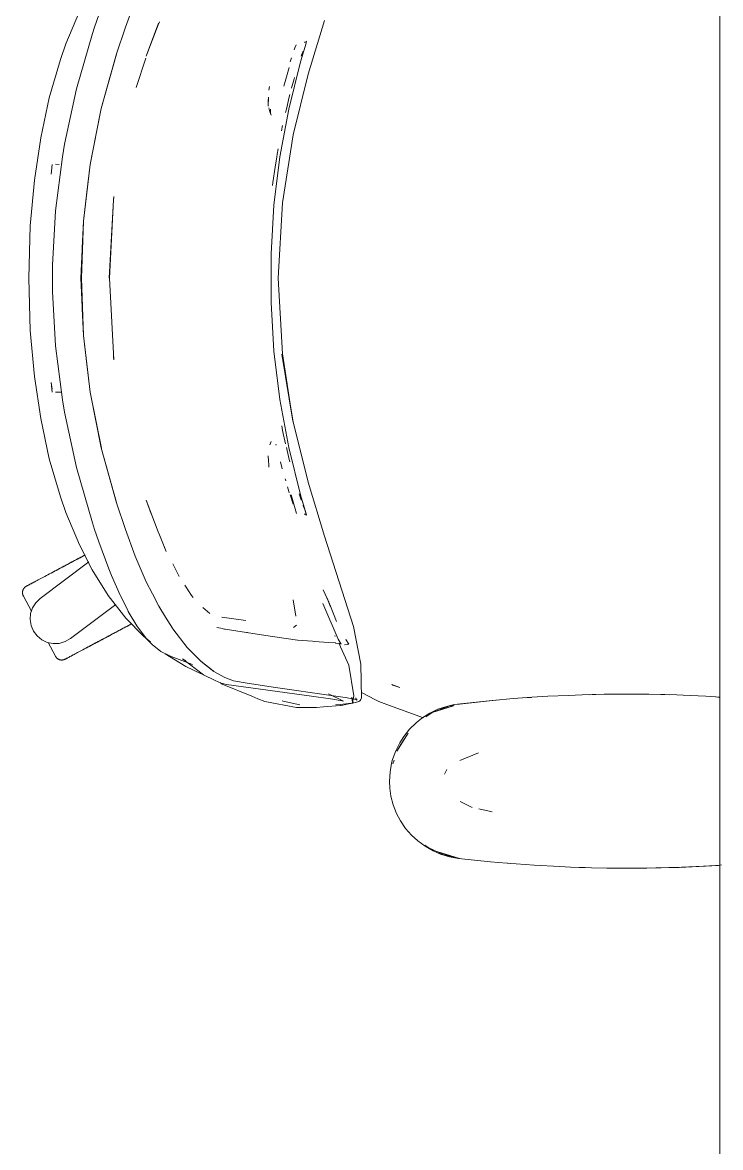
# Model space of a CAD drawing. Header units: millimetres. Extents: x 155927 to 326028, y -36033 to 97293.
# Drawn here: x 221543 to 221932, y 9936 to 10562 of the extents above; entities that cross this region are included whole.
import ezdxf

# ---------------------------------------------------------------- set-up
doc = ezdxf.new("R2010")
doc.units = ezdxf.units.MM
doc.header["$MEASUREMENT"] = 0
doc.layers.add('G-IMPT', color=8, linetype='CONTINUOUS', lineweight=9)
doc.layers.add('I-FURN', color=8, linetype='CONTINUOUS', lineweight=9)

msp = doc.modelspace()

# ---------------------------------------------------------------- linework, layer by layer
at = {"layer": 'G-IMPT'}
for p, q in [((221605.75, 10574.77), (221600.3, 10559.89)), ((221567.2, 10550.49), (221574.72, 10568.47)), ((221585.59, 10566.78), (221583.18, 10559.85)), ((221581.99, 10556.25), (221583.18, 10559.85)), ((221595.29, 10544.98), (221600.3, 10559.89)), ((221611.89, 10543.64), (221618.7, 10562.05)), ((221611.89, 10543.64), (221618.6, 10561.09)), ((221618.6, 10561.09), (221619.26, 10562.81)), ((221711.19, 10563.58), (221702, 10533.61)), ((221573.05, 10525.42), (221581.99, 10556.25)), ((221564.12, 10541.76), (221567.2, 10550.49)), ((221694.65, 10548.31), (221694.28, 10547.3)), ((221694.65, 10548.31), (221695.26, 10549.97)), ((221697.78, 10540.56), (221700.85, 10550.99)), ((221699.95, 10551.24), (221700.57, 10551.63)), ((221699.95, 10551.24), (221700.17, 10551.39)), ((221700.92, 10551.26), (221700.85, 10550.99)), ((221700.99, 10551.55), (221700.92, 10551.26)), ((221700.96, 10552.01), (221701.04, 10551.78)), ((221701.04, 10551.78), (221700.99, 10551.55)), ((221564.12, 10541.76), (221557.95, 10520.52)), ((221586.9, 10514.48), (221595.29, 10544.98)), ((221586.9, 10514.48), (221595.33, 10544.89)), ((221591.56, 10531.73), (221595.33, 10544.89)), ((221606.35, 10526.17), (221611.61, 10542.65)), ((221691.94, 10540.55), (221692.66, 10542.77)), ((221698.94, 10545.76), (221698.19, 10543.66)), ((221698.94, 10545.76), (221699.18, 10546.42)), ((221691.49, 10537.46), (221688.56, 10526.99)), ((221691.23, 10514.24), (221697.78, 10540.56)), ((221591.56, 10531.73), (221586.9, 10514.48)), ((221606.35, 10526.17), (221607.43, 10529.6)), ((221693.08, 10527.14), (221694.19, 10531.13)), ((221693.69, 10499.92), (221702, 10533.61)), ((221694.19, 10531.13), (221694.4, 10531.82)), ((221573.05, 10525.42), (221566.38, 10494.63)), ((221680.2, 10524.74), (221680.42, 10526.84)), ((221691.46, 10520.98), (221691.8, 10522.27)), ((221692.76, 10526), (221692.72, 10525.82)), ((221693.08, 10527.14), (221692.76, 10526)), ((221557.95, 10520.52), (221553.14, 10498.15)), ((221679.8, 10515.89), (221679.89, 10520.95)), ((221679.8, 10515.89), (221679.81, 10518.67)), ((221679.89, 10520.95), (221679.81, 10518.67)), ((221691.46, 10520.98), (221689.91, 10514.23)), ((221586.9, 10514.48), (221580.73, 10483.35)), ((221586.9, 10514.48), (221580.73, 10483.43)), ((221586.9, 10514.48), (221583.83, 10499.46)), ((221680.66, 10512.78), (221680.05, 10514.94)), ((221681.34, 10510.83), (221680.66, 10512.78)), ((221681.13, 10511.88), (221681.09, 10514.19)), ((221681.09, 10514.17), (221681.09, 10514.19)), ((221681.13, 10511.88), (221681.34, 10510.83)), ((221691.23, 10514.24), (221686.3, 10487.57)), ((221689.45, 10512.25), (221689.91, 10514.23)), ((221687.25, 10502.2), (221687.79, 10505.02)), ((221553.14, 10498.15), (221549.64, 10474.73)), ((221580.73, 10483.35), (221583.83, 10499.46)), ((221693.69, 10499.92), (221687.7, 10462.01)), ((221565.2, 10487.71), (221566.38, 10494.63)), ((221685.33, 10492.1), (221684.77, 10489.2)), ((221561.38, 10457.54), (221565.2, 10487.71)), ((221686.3, 10487.57), (221683, 10460.65)), ((221683.67, 10481.94), (221684.53, 10487.57)), ((221684.53, 10487.57), (221684.77, 10489.2)), ((221559.55, 10483.44), (221558.9, 10478.02)), ((221563.4, 10483.39), (221561.31, 10483.47)), ((221561.31, 10483.47), (221561.42, 10483.47)), ((221576.91, 10451.84), (221580.73, 10483.43)), ((221576.95, 10451.8), (221580.73, 10483.35)), ((221580.73, 10483.35), (221578.79, 10467.88)), ((221683.67, 10481.94), (221682.38, 10473.42)), ((221549.64, 10474.73), (221547.38, 10449.16)), ((221682.38, 10473.42), (221682.2, 10471.76)), ((221576.95, 10451.8), (221578.79, 10467.88)), ((221591.34, 10420.02), (221593.67, 10463.75)), ((221591.4, 10420.02), (221593.67, 10463.75)), ((221593.67, 10463.75), (221593.93, 10465.53)), ((221593.67, 10463.75), (221593.91, 10465.05)), ((221593.95, 10465.3), (221593.91, 10465.05)), ((221681.35, 10433.58), (221683, 10460.65)), ((221687.7, 10462.01), (221685.34, 10420.02)), ((221559.77, 10427.33), (221561.38, 10457.54)), ((221547.38, 10449.16), (221546.53, 10420.02)), ((221576.91, 10451.84), (221575.57, 10420.02)), ((221576.95, 10451.8), (221575.8, 10420.02)), ((221576.27, 10436.91), (221576.95, 10451.8)), ((221576.27, 10436.91), (221575.8, 10420.02)), ((221681.35, 10433.58), (221681.35, 10406.46)), ((221559.77, 10427.33), (221559.67, 10420.02)), ((221546.53, 10420.02), (221547.38, 10390.88)), ((221559.77, 10412.71), (221559.67, 10420.02)), ((221575.57, 10420.02), (221576.91, 10388.21)), ((221576.95, 10388.25), (221575.8, 10420.02)), ((221576.27, 10403.14), (221575.8, 10420.02)), ((221591.4, 10420.02), (221593.9, 10374.68)), ((221687.7, 10378.04), (221685.34, 10420.02)), ((221559.77, 10412.71), (221561.38, 10382.51)), ((221576.95, 10388.25), (221576.27, 10403.14)), ((221681.35, 10406.46), (221683, 10379.39)), ((221547.38, 10390.88), (221549.64, 10365.31)), ((221576.91, 10388.21), (221580.73, 10356.61)), ((221578.79, 10372.17), (221576.95, 10388.25)), ((221576.95, 10388.25), (221580.73, 10356.69)), ((221561.38, 10382.51), (221565.2, 10352.34)), ((221686.3, 10352.47), (221683, 10379.39)), ((221578.79, 10372.17), (221580.73, 10356.69)), ((221593.9, 10374.68), (221593.67, 10376.29)), ((221593.67, 10376.29), (221593.91, 10374.99)), ((221593.95, 10374.74), (221593.91, 10374.99)), ((221693.69, 10340.12), (221687.43, 10377.86)), ((221687.43, 10377.86), (221693.43, 10340.5)), ((221687.7, 10378.04), (221693.43, 10340.5)), ((221549.64, 10365.31), (221553.14, 10341.89)), ((221559.55, 10356.61), (221558.9, 10362.02)), ((221559.47, 10358.25), (221558.9, 10362.02)), ((221561.31, 10356.58), (221563.4, 10356.65)), ((221561.31, 10356.58), (221561.42, 10356.58)), ((221564.64, 10356.7), (221563.4, 10356.65)), ((221580.73, 10356.69), (221583.83, 10340.59)), ((221580.73, 10356.69), (221586.95, 10325.45)), ((221586.95, 10325.45), (221580.73, 10356.61)), ((221565.2, 10352.34), (221566.38, 10345.42)), ((221691.23, 10325.8), (221686.3, 10352.47)), ((221557.95, 10319.53), (221553.14, 10341.89)), ((221566.38, 10345.42), (221573.05, 10314.63)), ((221586.9, 10325.56), (221583.83, 10340.59)), ((221687.28, 10337.85), (221687.75, 10335.22)), ((221687.75, 10335.22), (221689.45, 10327.8)), ((221702, 10306.44), (221693.69, 10340.12)), ((221681.34, 10329.21), (221680.66, 10327.26)), ((221681.34, 10329.21), (221681.13, 10328.16)), ((221591.56, 10308.32), (221586.9, 10325.56)), ((221586.9, 10325.56), (221595.33, 10295.16)), ((221586.9, 10325.56), (221595.29, 10295.07)), ((221684.01, 10327.61), (221684.15, 10327.2)), ((221689.91, 10325.82), (221691.46, 10319.07)), ((221691.23, 10325.8), (221697.78, 10299.48)), ((221564.12, 10298.29), (221557.95, 10319.53)), ((221679.8, 10321.12), (221679.81, 10320.42)), ((221679.91, 10319.05), (221679.81, 10320.42)), ((221679.91, 10319.05), (221680.18, 10315.34)), ((221687.6, 10313.99), (221686.61, 10317.85)), ((221687.6, 10313.99), (221687.21, 10315.51)), ((221691.46, 10319.07), (221691.8, 10317.79)), ((221581.99, 10283.8), (221573.05, 10314.63)), ((221680.18, 10315.34), (221680.22, 10314.86)), ((221591.56, 10308.32), (221595.33, 10295.16)), ((221689.52, 10307.2), (221689.18, 10308.32)), ((221691.29, 10301.41), (221690.51, 10303.9)), ((221702, 10306.44), (221711.19, 10276.46)), ((221567.2, 10289.55), (221564.12, 10298.29)), ((221691.54, 10300.63), (221691.29, 10301.41)), ((221692.69, 10297.19), (221691.92, 10299.49)), ((221692.58, 10299.49), (221695.62, 10289.06)), ((221692.69, 10297.19), (221692.94, 10296.47)), ((221697.15, 10299.49), (221697, 10299.95)), ((221697.15, 10299.49), (221697.88, 10297.26)), ((221697.78, 10299.48), (221701.04, 10288.26)), ((221697.78, 10299.48), (221700.84, 10288.95)), ((221697.78, 10299.48), (221700.89, 10288.66)), ((221698.17, 10296.46), (221697.88, 10297.26)), ((221600.3, 10280.15), (221595.29, 10295.07)), ((221611.89, 10296.41), (221614.61, 10288.97)), ((221611.89, 10296.41), (221618.6, 10278.96)), ((221693.71, 10294.31), (221692.94, 10296.47)), ((221699.15, 10293.71), (221699.5, 10292.74)), ((221699.5, 10292.74), (221699.9, 10291.67)), ((221567.2, 10289.55), (221574.72, 10271.58)), ((221699.95, 10288.8), (221700.57, 10288.42)), ((221699.95, 10288.8), (221700.17, 10288.66)), ((221700.84, 10288.95), (221700.89, 10288.66)), ((221701.04, 10288.26), (221700.91, 10288.02)), ((221581.99, 10283.8), (221583.18, 10280.19)), ((221585.53, 10273.37), (221583.18, 10280.19)), ((221600.3, 10280.15), (221605.75, 10265.27)), ((221618.6, 10278.96), (221619.26, 10277.23)), ((221574.72, 10271.58), (221581.81, 10257.8)), ((221585.53, 10273.37), (221591.13, 10258.3)), ((221619.26, 10277.23), (221622.99, 10267.91)), ((221711.19, 10276.46), (221727.18, 10226.22)), ((221622.99, 10267.91), (221621.99, 10270.15)), ((221605.75, 10265.27), (221611.93, 10251.04)), ((221630.16, 10254.07), (221626.62, 10261.04)), ((221581.81, 10257.8), (221590.78, 10243.51)), ((221592.61, 10254.62), (221591.13, 10258.3)), ((221597.38, 10243.66), (221592.61, 10254.62)), ((221615.32, 10244.32), (221611.93, 10251.04)), ((221633.69, 10248.59), (221633.3, 10249.17)), ((221637.18, 10243.46), (221633.69, 10248.59)), ((221590.78, 10243.51), (221600.59, 10230.9)), ((221597.38, 10243.66), (221597.6, 10243.22)), ((221601.6, 10235.21), (221597.6, 10243.22)), ((221615.32, 10244.32), (221618.89, 10237.53)), ((221637.18, 10243.46), (221637.93, 10242.36)), ((221695.15, 10231.88), (221693.75, 10241.04)), ((221713.47, 10239.78), (221710.43, 10246.5)), ((221714.5, 10237.2), (221712.48, 10242.32)), ((221714.5, 10237.41), (221712.48, 10242.31)), ((221712.48, 10242.31), (221714.5, 10237.2)), ((221601.6, 10235.21), (221601.9, 10234.61)), ((221601.9, 10234.61), (221606.64, 10226.61)), ((221622.66, 10231.3), (221618.89, 10237.53)), ((221643.46, 10236.83), (221647.36, 10233.49)), ((221718.64, 10219.07), (221710.2, 10239.04)), ((221714.5, 10237.41), (221717.75, 10228.94)), ((221610.55, 10220.61), (221600.59, 10230.9)), ((221622.66, 10231.3), (221626.54, 10225.2)), ((221667.31, 10229.55), (221653.96, 10231.33)), ((221653.96, 10231.33), (221654.43, 10231.18)), ((221695.15, 10231.88), (221695.1, 10232.22)), ((221607.5, 10225.32), (221606.64, 10226.61)), ((221612.22, 10219.19), (221607.5, 10225.32)), ((221626.54, 10225.2), (221626.71, 10224.94)), ((221634.73, 10214.51), (221626.71, 10224.94)), ((221651.27, 10225.63), (221653.44, 10225.17)), ((221653.44, 10225.17), (221655.42, 10224.75)), ((221655.89, 10224.67), (221655.42, 10224.75)), ((221667.61, 10222.87), (221655.89, 10224.67)), ((221667.61, 10222.87), (221668.22, 10222.77)), ((221668.73, 10222.69), (221668.22, 10222.77)), ((221682.09, 10220.58), (221668.73, 10222.69)), ((221695.5, 10226.93), (221693.86, 10225.65)), ((221731.37, 10205.27), (221727.18, 10226.22)), ((221610.55, 10220.61), (221614.22, 10217.61)), ((221615.11, 10216.17), (221612.22, 10219.19)), ((221619.97, 10212.3), (221615.11, 10216.17)), ((221682.09, 10220.58), (221696.16, 10218.55)), ((221696.24, 10218.54), (221696.16, 10218.55)), ((221696.24, 10218.54), (221704.48, 10217.92)), ((221704.48, 10217.92), (221705.47, 10217.85)), ((221705.47, 10217.85), (221713.33, 10217.29)), ((221713.33, 10217.29), (221717.2, 10216.99)), ((221717.18, 10220.78), (221716.75, 10221.05)), ((221717.28, 10216.98), (221717.2, 10216.99)), ((221717.28, 10216.98), (221719.66, 10216.69)), ((221720.4, 10216.4), (221718.64, 10219.07)), ((221724.74, 10204.56), (221719.13, 10216.91)), ((221719.68, 10216.68), (221719.66, 10216.69)), ((221719.68, 10216.68), (221720.4, 10216.4)), ((221722.31, 10215.93), (221723.67, 10216.1)), ((221724.6, 10216.39), (221723.01, 10218.86)), ((221723.01, 10218.86), (221724.54, 10216.37)), ((221724.54, 10216.37), (221723.05, 10218.84)), ((221723.67, 10216.1), (221724.54, 10216.37)), ((221724.6, 10216.39), (221724.54, 10216.37)), ((221619.97, 10212.3), (221621.11, 10211.69)), ((221621.11, 10211.69), (221623.55, 10210.52)), ((221633.92, 10203.87), (221622.47, 10211)), ((221623.55, 10210.52), (221625.78, 10209.44)), ((221637.68, 10204.93), (221625.78, 10209.44)), ((221634.73, 10214.51), (221642.46, 10206.61)), ((221632.03, 10208.16), (221633.87, 10207.11)), ((221632.03, 10208.16), (221643.73, 10199.22)), ((221642.54, 10199.89), (221633.92, 10203.87)), ((221642.26, 10206.91), (221649.2, 10201.52)), ((221642.26, 10206.91), (221645.83, 10204.1)), ((221649.43, 10201.19), (221642.46, 10206.61)), ((221649.2, 10201.52), (221645.83, 10204.1)), ((221724.74, 10204.56), (221727.46, 10187.52)), ((221731.37, 10205.27), (221731.76, 10186.28)), ((221650.25, 10196.19), (221643.73, 10199.22)), ((221649.43, 10201.19), (221655.27, 10197.9)), ((221655.27, 10197.9), (221655.69, 10197.69)), ((221660.48, 10195.93), (221655.69, 10197.69)), ((221650.25, 10196.19), (221653.62, 10194.62)), ((221653.01, 10194.9), (221654.18, 10194.13)), ((221656.61, 10193.97), (221653.62, 10194.62)), ((221654.18, 10194.13), (221670.63, 10187.33)), ((221703.83, 10187.3), (221656.61, 10193.97)), ((221660.48, 10195.93), (221668.15, 10194.63)), ((221683.92, 10192.24), (221668.15, 10194.63)), ((221714.79, 10187.69), (221683.92, 10192.24)), ((221748.63, 10193.81), (221753.09, 10192.17)), ((221748.63, 10193.81), (221749.21, 10193.55)), ((221753.09, 10192.17), (221749.21, 10193.55)), ((221670.63, 10187.33), (221673.99, 10185.94)), ((221677.85, 10184.35), (221673.99, 10185.94)), ((221695.55, 10181.11), (221677.85, 10184.35)), ((221688.1, 10184.57), (221687.53, 10184.72)), ((221697.41, 10182.52), (221688.1, 10184.57)), ((221703.83, 10187.3), (221714.49, 10185.86)), ((221721.67, 10184.67), (221713.27, 10188.66)), ((221715.79, 10185.64), (221714.49, 10185.86)), ((221722.64, 10186.57), (221714.79, 10187.69)), ((221715.79, 10185.64), (221720.81, 10184.81)), ((221721.67, 10184.67), (221720.81, 10184.81)), ((221728.91, 10185.47), (221722.64, 10186.57)), ((221726.28, 10186.81), (221726.77, 10183.94)), ((221726.28, 10186.81), (221727.01, 10183.53)), ((221726.77, 10183.94), (221727.46, 10187.52)), ((221728.29, 10185.63), (221728.91, 10185.47)), ((221728.29, 10185.63), (221729.39, 10185.08)), ((221730.24, 10184.43), (221728.38, 10183.88)), ((221728.49, 10186.51), (221728.56, 10186.01)), ((221728.89, 10185.47), (221728.56, 10186.01)), ((221728.89, 10185.47), (221729.39, 10185.08)), ((221730.24, 10184.43), (221730.78, 10184.75)), ((221730.78, 10184.75), (221731.15, 10185.24)), ((221731.76, 10186.28), (221731.15, 10185.24)), ((221731.28, 10185.87), (221731.15, 10185.24)), ((221731.15, 10185.24), (221731.17, 10185.32)), ((221731.28, 10185.87), (221731.17, 10185.32)), ((221731.69, 10189.47), (221739.59, 10185.33)), ((221739.59, 10185.33), (221741.35, 10184.4)), ((221747.33, 10182.21), (221741.35, 10184.4)), ((221783.37, 10182.67), (221806.32, 10185.13)), ((221783.37, 10182.67), (221804.81, 10185.02)), ((221806.32, 10185.13), (221786.19, 10183.01)), ((221804.81, 10185.02), (221816.2, 10186.01)), ((221826.49, 10186.74), (221816.2, 10186.01)), ((221824.45, 10186.6), (221823.03, 10186.47)), ((221824.45, 10186.6), (221826.35, 10186.69)), ((221826.49, 10186.74), (221835.36, 10187.3)), ((221846.67, 10187.84), (221835.36, 10187.3)), ((221846.67, 10187.84), (221854.55, 10188.13)), ((221866.85, 10188.43), (221854.55, 10188.13)), ((221858.42, 10188.21), (221860.08, 10188.29)), ((221860.08, 10188.29), (221862.16, 10188.29)), ((221866.85, 10188.43), (221872.33, 10188.5)), ((221887.04, 10188.51), (221872.33, 10188.5)), ((221891.55, 10188.46), (221887.04, 10188.51)), ((221891.55, 10188.46), (221907.22, 10188.08)), ((221898.28, 10188.28), (221900.49, 10188.28)), ((221903.18, 10188.16), (221900.49, 10188.28)), ((221907.22, 10188.08), (221910.77, 10187.95)), ((221923.33, 10187.34), (221910.77, 10187.95)), ((221923.33, 10187.34), (221928.99, 10187.05)), ((221931.07, 10186.63), (221928.77, 10187.05)), ((221928.99, 10187.05), (221931.07, 10186.8)), ((221695.55, 10181.11), (221702.51, 10181.09)), ((221702.51, 10181.09), (221706.68, 10181.08)), ((221710.64, 10181.43), (221706.68, 10181.08)), ((221719.96, 10182.23), (221710.64, 10181.43)), ((221719.8, 10182.75), (221717.21, 10182.54)), ((221724.48, 10183.27), (221719.8, 10182.75)), ((221719.96, 10182.23), (221720.43, 10182.27)), ((221720.43, 10182.27), (221724.68, 10183.08)), ((221725.1, 10183.34), (221724.48, 10183.27)), ((221724.68, 10183.08), (221727.01, 10183.53)), ((221725.1, 10183.34), (221728.38, 10183.88)), ((221766.27, 10175.27), (221747.33, 10182.21)), ((221769.7, 10177.88), (221765.37, 10175.15)), ((221771.02, 10178.27), (221767.44, 10175.85)), ((221769.7, 10177.88), (221774.28, 10180.07)), ((221771.02, 10178.27), (221782.87, 10182.09)), ((221771.02, 10178.27), (221773.73, 10179.17)), ((221780.24, 10181.88), (221772.06, 10178.68)), ((221773.73, 10179.17), (221782.87, 10182.09)), ((221774.28, 10180.07), (221778.41, 10181.52)), ((221783.37, 10182.67), (221778.41, 10181.52)), ((221783.29, 10182.46), (221780.24, 10181.88)), ((221783.37, 10182.67), (221786.19, 10183.01)), ((221758.46, 10168.98), (221762.06, 10172.53)), ((221762.06, 10172.53), (221765.37, 10175.15)), ((221751.41, 10156.85), (221757.73, 10166.8)), ((221753.57, 10160.53), (221757.73, 10166.8)), ((221758.46, 10168.98), (221755.27, 10165)), ((221750.76, 10156.95), (221753, 10161.45)), ((221751.41, 10156.85), (221753.57, 10160.53)), ((221753, 10161.45), (221755.27, 10165)), ((221750.76, 10156.95), (221749.05, 10152.17)), ((221796.89, 10155.77), (221786.46, 10151.63)), ((221747.61, 10145.09), (221748.49, 10150.04)), ((221748.49, 10150.04), (221749.05, 10152.17)), ((221749.85, 10151.73), (221749.23, 10149.71)), ((221778.94, 10146.1), (221779.24, 10146.55)), ((221747.31, 10140.05), (221747.61, 10145.09)), ((221747.31, 10140.05), (221747.48, 10136.21)), ((221777.92, 10143.88), (221778.94, 10146.1)), ((221748.13, 10131.69), (221747.48, 10136.21)), ((221748.13, 10131.69), (221749.39, 10126.83)), ((221786.56, 10128.68), (221793.34, 10125.41)), ((221751.22, 10122.12), (221749.39, 10126.83)), ((221753.41, 10117.95), (221751.22, 10122.12)), ((221804.39, 10123.07), (221796.96, 10124.65)), ((221753.41, 10117.95), (221756.24, 10113.78)), ((221756.24, 10113.78), (221759.57, 10109.95)), ((221763, 10106.78), (221759.57, 10109.95)), ((221763, 10106.78), (221767.09, 10103.79)), ((221767.05, 10104.48), (221769.15, 10102.88)), ((221771.53, 10101.27), (221767.09, 10103.79)), ((221777.22, 10099.15), (221769.15, 10102.88)), ((221771.53, 10101.27), (221775.77, 10099.46)), ((221786.19, 10097.1), (221773.73, 10100.93)), ((221773.73, 10100.93), (221782.87, 10098.02)), ((221775.77, 10099.46), (221780.63, 10098)), ((221777.22, 10099.15), (221785.62, 10097.23)), ((221785.67, 10097.1), (221780.63, 10098)), ((221786.19, 10097.1), (221782.87, 10098.02)), ((221803.6, 10095.2), (221785.67, 10097.1)), ((221807.73, 10094.85), (221803.6, 10095.2)), ((221822.79, 10093.6), (221807.73, 10094.85)), ((221814.6, 10094.26), (221812.93, 10094.42)), ((221822.79, 10093.6), (221827.88, 10093.28)), ((221827.88, 10093.28), (221842.01, 10092.47)), ((221848.04, 10092.21), (221842.01, 10092.47)), ((221848.04, 10092.21), (221859.8, 10091.83)), ((221852.92, 10092.07), (221854.86, 10091.96)), ((221854.86, 10091.96), (221856.16, 10091.95)), ((221868.22, 10091.66), (221859.8, 10091.83)), ((221868.22, 10091.66), (221898.23, 10091.78)), ((221868.22, 10091.66), (221888.4, 10091.62)), ((221868.22, 10091.66), (221879.01, 10091.57)), ((221898.23, 10091.78), (221879.01, 10091.57)), ((221888.4, 10091.62), (221909.8, 10092.12)), ((221888.4, 10091.62), (221908.59, 10092.08)), ((221888.4, 10091.62), (221898.23, 10091.78)), ((221888.4, 10091.65), (221890.44, 10091.64)), ((221890.44, 10091.64), (221892.65, 10091.72)), ((221898.23, 10091.78), (221909.8, 10092.12)), ((221908.59, 10092.08), (221930.37, 10093.17)), ((221908.59, 10092.08), (221928.77, 10093.05)), ((221909.8, 10092.12), (221908.59, 10092.08)), ((221909.8, 10092.12), (221930.37, 10093.17)), ((221930.37, 10093.17), (221928.77, 10093.05)), ((221930.37, 10093.17), (221932.02, 10093.42))]:
    msp.add_line(p, q, dxfattribs=at)
at = {"layer": 'I-FURN'}
for p, q in [((221931.07, 10975.6), (221931.07, 9375.6)), ((221931.07, 9375.6), (221931.07, 10975.6)), ((221576.01, 10264.99), (221576.99, 10265.51)), ((221577.51, 10265.79), (221576.54, 10265.27)), ((221576.99, 10265.51), (221577.95, 10266.02)), ((221552.81, 10241.77), (221579.88, 10262.17)), ((221564.06, 10258.64), (221565.04, 10259.16)), ((221565.58, 10259.44), (221564.59, 10258.92)), ((221565.04, 10259.16), (221566.03, 10259.69)), ((221566.57, 10259.97), (221565.58, 10259.44)), ((221566.03, 10259.69), (221567.02, 10260.21)), ((221567.56, 10260.5), (221566.57, 10259.97)), ((221567.02, 10260.21), (221568.02, 10260.75)), ((221568.57, 10261.03), (221567.56, 10260.5)), ((221568.02, 10260.75), (221569.03, 10261.28)), ((221569.57, 10261.57), (221568.57, 10261.03)), ((221569.03, 10261.28), (221570.03, 10261.81)), ((221570.57, 10262.1), (221569.57, 10261.57)), ((221570.03, 10261.81), (221571.04, 10262.35)), ((221571.58, 10262.64), (221570.57, 10262.1)), ((221571.04, 10262.35), (221572.04, 10262.88)), ((221572.58, 10263.17), (221571.58, 10262.64)), ((221572.04, 10262.88), (221573.04, 10263.41)), ((221573.58, 10263.7), (221572.58, 10263.17)), ((221573.04, 10263.41), (221574.04, 10263.94)), ((221574.58, 10264.23), (221573.58, 10263.7)), ((221574.04, 10263.94), (221575.03, 10264.47)), ((221575.56, 10264.75), (221574.58, 10264.23)), ((221575.03, 10264.47), (221576.01, 10264.99)), ((221576.54, 10265.27), (221575.56, 10264.75)), ((221553.18, 10252.85), (221552.46, 10252.47)), ((221553.93, 10253.25), (221553.18, 10252.85)), ((221554.71, 10253.67), (221553.93, 10253.25)), ((221555.51, 10254.09), (221554.71, 10253.67)), ((221556.33, 10254.53), (221555.51, 10254.09)), ((221557.18, 10254.98), (221556.33, 10254.53)), ((221558.05, 10255.44), (221557.18, 10254.98)), ((221558.94, 10255.91), (221558.05, 10255.44)), ((221559.84, 10256.4), (221558.94, 10255.91)), ((221559.35, 10256.13), (221560.26, 10256.62)), ((221560.76, 10256.89), (221559.84, 10256.4)), ((221560.26, 10256.62), (221561.19, 10257.11)), ((221561.7, 10257.38), (221560.76, 10256.89)), ((221561.19, 10257.11), (221562.14, 10257.62)), ((221562.65, 10257.89), (221561.7, 10257.38)), ((221562.14, 10257.62), (221563.1, 10258.13)), ((221563.62, 10258.4), (221562.65, 10257.89)), ((221563.1, 10258.13), (221564.06, 10258.64)), ((221564.59, 10258.92), (221563.62, 10258.4)), ((221543.27, 10246.42), (221543.33, 10246.57)), ((221543.33, 10246.57), (221543.4, 10246.72)), ((221543.4, 10246.72), (221543.47, 10246.86)), ((221543.47, 10246.86), (221543.54, 10247.01)), ((221543.54, 10247.01), (221543.62, 10247.14)), ((221543.62, 10247.14), (221543.71, 10247.28)), ((221543.71, 10247.28), (221543.8, 10247.41)), ((221543.8, 10247.41), (221543.9, 10247.54)), ((221543.9, 10247.54), (221544.01, 10247.66)), ((221544.01, 10247.66), (221544.11, 10247.78)), ((221544.11, 10247.78), (221544.23, 10247.9)), ((221544.23, 10247.9), (221544.34, 10248.01)), ((221544.34, 10248.01), (221544.46, 10248.12)), ((221544.46, 10248.12), (221544.59, 10248.22)), ((221544.59, 10248.22), (221544.72, 10248.31)), ((221544.72, 10248.31), (221544.85, 10248.41)), ((221544.85, 10248.41), (221544.99, 10248.49)), ((221544.99, 10248.49), (221545.13, 10248.57)), ((221545.13, 10248.57), (221545.17, 10248.59)), ((221545.21, 10248.62), (221545.17, 10248.6)), ((221545.17, 10248.59), (221545.19, 10248.6)), ((221545.17, 10248.6), (221545.17, 10248.59)), ((221545.19, 10248.6), (221545.25, 10248.63)), ((221545.3, 10248.66), (221545.21, 10248.62)), ((221545.25, 10248.63), (221545.35, 10248.69)), ((221545.42, 10248.73), (221545.3, 10248.66)), ((221545.35, 10248.69), (221545.49, 10248.76)), ((221545.58, 10248.81), (221545.42, 10248.73)), ((221545.49, 10248.76), (221545.67, 10248.86)), ((221545.78, 10248.92), (221545.58, 10248.81)), ((221545.67, 10248.86), (221545.89, 10248.98)), ((221546.02, 10249.05), (221545.78, 10248.92)), ((221545.89, 10248.98), (221546.14, 10249.11)), ((221546.3, 10249.2), (221546.02, 10249.05)), ((221546.14, 10249.11), (221546.44, 10249.27)), ((221546.62, 10249.36), (221546.3, 10249.2)), ((221546.44, 10249.27), (221546.78, 10249.45)), ((221546.97, 10249.55), (221546.62, 10249.36)), ((221546.78, 10249.45), (221547.15, 10249.65)), ((221547.37, 10249.76), (221546.97, 10249.55)), ((221547.15, 10249.65), (221547.56, 10249.87)), ((221547.8, 10249.99), (221547.37, 10249.76)), ((221547.56, 10249.87), (221548.01, 10250.1)), ((221548.26, 10250.24), (221547.8, 10249.99)), ((221548.01, 10250.1), (221548.49, 10250.36)), ((221548.76, 10250.5), (221548.26, 10250.24)), ((221548.49, 10250.36), (221549.01, 10250.63)), ((221549.3, 10250.79), (221548.76, 10250.5)), ((221549.01, 10250.63), (221549.56, 10250.93)), ((221549.87, 10251.09), (221549.3, 10250.79)), ((221549.56, 10250.93), (221550.14, 10251.24)), ((221550.47, 10251.41), (221549.87, 10251.09)), ((221551.1, 10251.75), (221550.47, 10251.41)), ((221551.77, 10252.1), (221551.1, 10251.75)), ((221552.46, 10252.47), (221551.77, 10252.1)), ((221543.03, 10245.16), (221543.04, 10245.32)), ((221543.03, 10245), (221543.03, 10245.16)), ((221543.03, 10244.84), (221543.03, 10245)), ((221543.04, 10244.68), (221543.03, 10244.84)), ((221543.04, 10245.32), (221543.05, 10245.48)), ((221543.06, 10244.52), (221543.04, 10244.68)), ((221543.05, 10245.48), (221543.07, 10245.64)), ((221543.09, 10244.36), (221543.06, 10244.52)), ((221543.07, 10245.64), (221543.1, 10245.8)), ((221543.12, 10244.2), (221543.09, 10244.36)), ((221543.1, 10245.8), (221543.14, 10245.96)), ((221543.15, 10244.04), (221543.12, 10244.2)), ((221543.14, 10245.96), (221543.18, 10246.11)), ((221543.19, 10243.89), (221543.15, 10244.04)), ((221543.18, 10246.11), (221543.22, 10246.27)), ((221543.24, 10243.73), (221543.19, 10243.89)), ((221543.22, 10246.27), (221543.27, 10246.42)), ((221543.3, 10243.58), (221543.24, 10243.73)), ((221543.36, 10243.43), (221543.3, 10243.58)), ((221543.43, 10243.29), (221543.36, 10243.43)), ((221543.5, 10243.14), (221543.43, 10243.29)), ((221543.5, 10243.14), (221547.97, 10234.73)), ((221550.38, 10239.43), (221552.81, 10241.77)), ((221547.52, 10233.38), (221548.58, 10236.58)), ((221548.58, 10236.58), (221550.38, 10239.43)), ((221594.97, 10238.5), (221569.66, 10219.42)), ((221547.25, 10230.02), (221547.52, 10233.38)), ((221547.8, 10226.69), (221547.25, 10230.02)), ((221549.13, 10223.58), (221547.8, 10226.69)), ((221551.16, 10220.89), (221549.13, 10223.58)), ((221592.17, 10221.49), (221591.16, 10220.95)), ((221591.63, 10221.2), (221592.63, 10221.73)), ((221593.18, 10222.02), (221592.17, 10221.49)), ((221592.63, 10221.73), (221593.64, 10222.27)), ((221594.18, 10222.55), (221593.18, 10222.02)), ((221593.64, 10222.27), (221594.64, 10222.8)), ((221595.18, 10223.09), (221594.18, 10222.55)), ((221594.64, 10222.8), (221595.64, 10223.33)), ((221596.17, 10223.61), (221595.18, 10223.09)), ((221595.64, 10223.33), (221596.63, 10223.86)), ((221597.16, 10224.14), (221596.17, 10223.61)), ((221596.63, 10223.86), (221597.61, 10224.38)), ((221598.14, 10224.66), (221597.16, 10224.14)), ((221597.61, 10224.38), (221598.58, 10224.9)), ((221599.11, 10225.17), (221598.14, 10224.66)), ((221598.58, 10224.9), (221599.55, 10225.41)), ((221600.06, 10225.68), (221599.11, 10225.17)), ((221599.55, 10225.41), (221600.5, 10225.92)), ((221601.01, 10226.19), (221600.06, 10225.68)), ((221600.5, 10225.92), (221601.44, 10226.41)), ((221601.94, 10226.68), (221601.01, 10226.19)), ((221601.44, 10226.41), (221602.36, 10226.9)), ((221602.85, 10227.17), (221601.94, 10226.68)), ((221602.36, 10226.9), (221603.27, 10227.39)), ((221553.77, 10218.76), (221551.16, 10220.89)), ((221556.82, 10217.32), (221553.77, 10218.76)), ((221560.13, 10216.65), (221556.82, 10217.32)), ((221557.28, 10217.23), (221561.31, 10209.64)), ((221563.5, 10216.79), (221560.13, 10216.65)), ((221566.74, 10217.73), (221563.5, 10216.79)), ((221569.66, 10219.42), (221566.74, 10217.73)), ((221580.53, 10215.3), (221579.65, 10214.83)), ((221580.05, 10215.04), (221580.95, 10215.52)), ((221581.44, 10215.78), (221580.53, 10215.3)), ((221580.95, 10215.52), (221581.86, 10216)), ((221582.36, 10216.27), (221581.44, 10215.78)), ((221581.86, 10216), (221582.79, 10216.5)), ((221583.3, 10216.77), (221582.36, 10216.27)), ((221582.79, 10216.5), (221583.73, 10217)), ((221584.25, 10217.27), (221583.3, 10216.77)), ((221583.73, 10217), (221584.69, 10217.51)), ((221585.21, 10217.79), (221584.25, 10217.27)), ((221584.69, 10217.51), (221585.66, 10218.03)), ((221586.19, 10218.31), (221585.21, 10217.79)), ((221585.66, 10218.03), (221586.64, 10218.55)), ((221587.17, 10218.83), (221586.19, 10218.31)), ((221586.64, 10218.55), (221587.63, 10219.07)), ((221588.16, 10219.36), (221587.17, 10218.83)), ((221587.63, 10219.07), (221588.62, 10219.6)), ((221589.16, 10219.89), (221588.16, 10219.36)), ((221588.62, 10219.6), (221589.62, 10220.13)), ((221590.16, 10220.42), (221589.16, 10219.89)), ((221589.62, 10220.13), (221590.62, 10220.66)), ((221591.16, 10220.95), (221590.16, 10220.42)), ((221590.62, 10220.66), (221591.63, 10221.2)), ((221561.33, 10209.6), (221561.31, 10209.64)), ((221561.41, 10209.46), (221561.33, 10209.6)), ((221561.5, 10209.33), (221561.41, 10209.46)), ((221561.59, 10209.19), (221561.5, 10209.33)), ((221561.68, 10209.07), (221561.59, 10209.19)), ((221561.79, 10208.94), (221561.68, 10209.07)), ((221561.89, 10208.82), (221561.79, 10208.94)), ((221568.57, 10208.94), (221568.21, 10208.75)), ((221568.37, 10208.83), (221568.75, 10209.03)), ((221568.96, 10209.15), (221568.57, 10208.94)), ((221568.75, 10209.03), (221569.16, 10209.25)), ((221569.39, 10209.38), (221568.96, 10209.15)), ((221569.16, 10209.25), (221569.6, 10209.49)), ((221569.86, 10209.62), (221569.39, 10209.38)), ((221569.6, 10209.49), (221570.08, 10209.74)), ((221570.36, 10209.89), (221569.86, 10209.62)), ((221570.08, 10209.74), (221570.6, 10210.02)), ((221570.89, 10210.17), (221570.36, 10209.89)), ((221570.6, 10210.02), (221571.15, 10210.31)), ((221571.46, 10210.48), (221570.89, 10210.17)), ((221571.15, 10210.31), (221571.74, 10210.62)), ((221571.74, 10210.62), (221572.35, 10210.95)), ((221572.35, 10210.95), (221573, 10211.29)), ((221573, 10211.29), (221573.68, 10211.65)), ((221573.68, 10211.65), (221574.39, 10212.03)), ((221574.39, 10212.03), (221575.12, 10212.42)), ((221575.12, 10212.42), (221575.88, 10212.83)), ((221575.88, 10212.83), (221576.67, 10213.24)), ((221576.67, 10213.24), (221577.48, 10213.68)), ((221577.48, 10213.68), (221578.32, 10214.12)), ((221578.78, 10214.37), (221577.93, 10213.91)), ((221578.32, 10214.12), (221579.17, 10214.58)), ((221579.65, 10214.83), (221578.78, 10214.37)), ((221579.17, 10214.58), (221580.05, 10215.04)), ((221562, 10208.7), (221561.89, 10208.82)), ((221562.12, 10208.59), (221562, 10208.7)), ((221562.24, 10208.48), (221562.12, 10208.59)), ((221562.36, 10208.38), (221562.24, 10208.48)), ((221562.49, 10208.28), (221562.36, 10208.38)), ((221562.62, 10208.19), (221562.49, 10208.28)), ((221562.76, 10208.1), (221562.62, 10208.19)), ((221562.9, 10208.02), (221562.76, 10208.1)), ((221563.04, 10207.94), (221562.9, 10208.02)), ((221563.18, 10207.87), (221563.04, 10207.94)), ((221563.33, 10207.81), (221563.18, 10207.87)), ((221563.48, 10207.75), (221563.33, 10207.81)), ((221563.64, 10207.7), (221563.48, 10207.75)), ((221563.79, 10207.65), (221563.64, 10207.7)), ((221563.95, 10207.61), (221563.79, 10207.65)), ((221564.1, 10207.58), (221563.95, 10207.61)), ((221564.26, 10207.55), (221564.1, 10207.58)), ((221564.42, 10207.53), (221564.26, 10207.55)), ((221564.58, 10207.51), (221564.42, 10207.53)), ((221564.74, 10207.51), (221564.58, 10207.51)), ((221564.9, 10207.5), (221564.74, 10207.51)), ((221565.07, 10207.51), (221564.9, 10207.5)), ((221565.23, 10207.52), (221565.07, 10207.51)), ((221565.39, 10207.54), (221565.23, 10207.52)), ((221565.55, 10207.56), (221565.39, 10207.54)), ((221565.7, 10207.59), (221565.55, 10207.56)), ((221565.86, 10207.63), (221565.7, 10207.59)), ((221566.02, 10207.67), (221565.86, 10207.63)), ((221566.17, 10207.72), (221566.02, 10207.67)), ((221566.32, 10207.78), (221566.17, 10207.72)), ((221566.47, 10207.84), (221566.32, 10207.78)), ((221566.62, 10207.9), (221566.47, 10207.84)), ((221566.76, 10207.98), (221566.62, 10207.9)), ((221566.76, 10207.98), (221566.78, 10207.99)), ((221566.77, 10207.98), (221566.76, 10207.98)), ((221566.81, 10208), (221566.77, 10207.98)), ((221566.78, 10207.99), (221566.84, 10208.02)), ((221566.89, 10208.05), (221566.81, 10208)), ((221566.84, 10208.02), (221566.94, 10208.07)), ((221567.01, 10208.11), (221566.89, 10208.05)), ((221566.94, 10208.07), (221567.08, 10208.15)), ((221567.18, 10208.2), (221567.01, 10208.11)), ((221567.08, 10208.15), (221567.26, 10208.24)), ((221567.38, 10208.3), (221567.18, 10208.2)), ((221567.26, 10208.24), (221567.48, 10208.36)), ((221567.62, 10208.43), (221567.38, 10208.3)), ((221567.48, 10208.36), (221567.74, 10208.5)), ((221567.9, 10208.58), (221567.62, 10208.43)), ((221567.74, 10208.5), (221568.04, 10208.65)), ((221568.21, 10208.75), (221567.9, 10208.58)), ((221568.04, 10208.65), (221568.37, 10208.83))]:
    msp.add_line(p, q, dxfattribs=at)

doc.saveas('drawing.dxf')
